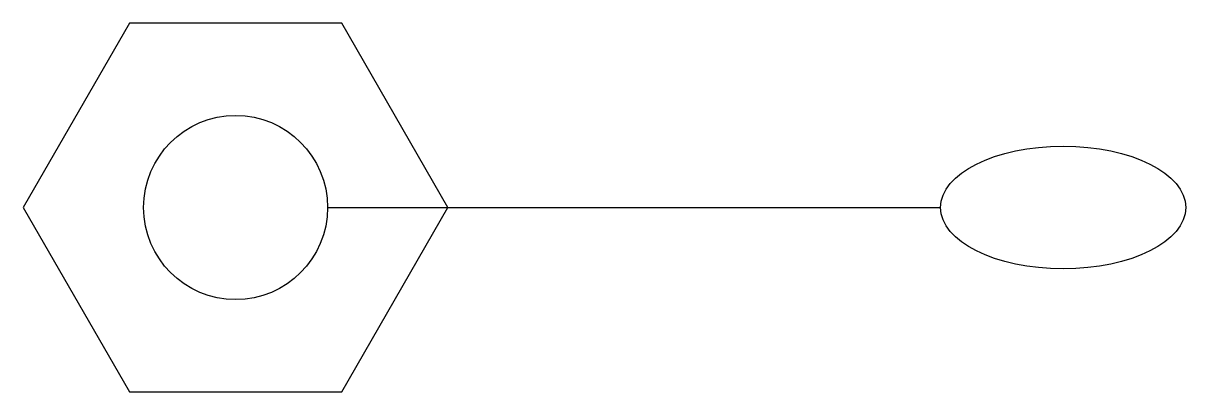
# Model space of a CAD drawing. Extents: x -1.73 to 7.75, y -1.5 to 1.5.
import ezdxf

# ---------------------------------------------------------------- set-up
doc = ezdxf.new("R2010")
doc.units = 0
doc.header["$LTSCALE"] = 0.01
doc.header["$MEASUREMENT"] = 0
doc.layers.get('0').update_dxf_attribs({"lineweight": 20})

msp = doc.modelspace()

# ---------------------------------------------------------------- linework, layer by layer
at = {"color": 0, "linetype": 'ByBlock', "lineweight": -2, "flags": 128}
msp.add_lwpolyline([(0.866, -1.5), (1.7321, 0), (0.866, 1.5), (-0.866, 1.5), (-1.7321, 0), (-0.866, -1.5)], close=True, dxfattribs=at)
at = {"color": 0, "linetype": 'ByBlock', "lineweight": -2}
msp.add_lwpolyline([(0.75, 0), (5.75, 0)], dxfattribs=at)
msp.add_circle((0, 0), 0.75, dxfattribs=at)
msp.add_ellipse((6.75, 0), major_axis=(-1, 0), ratio=0.5, dxfattribs=at)

doc.saveas('drawing.dxf')
